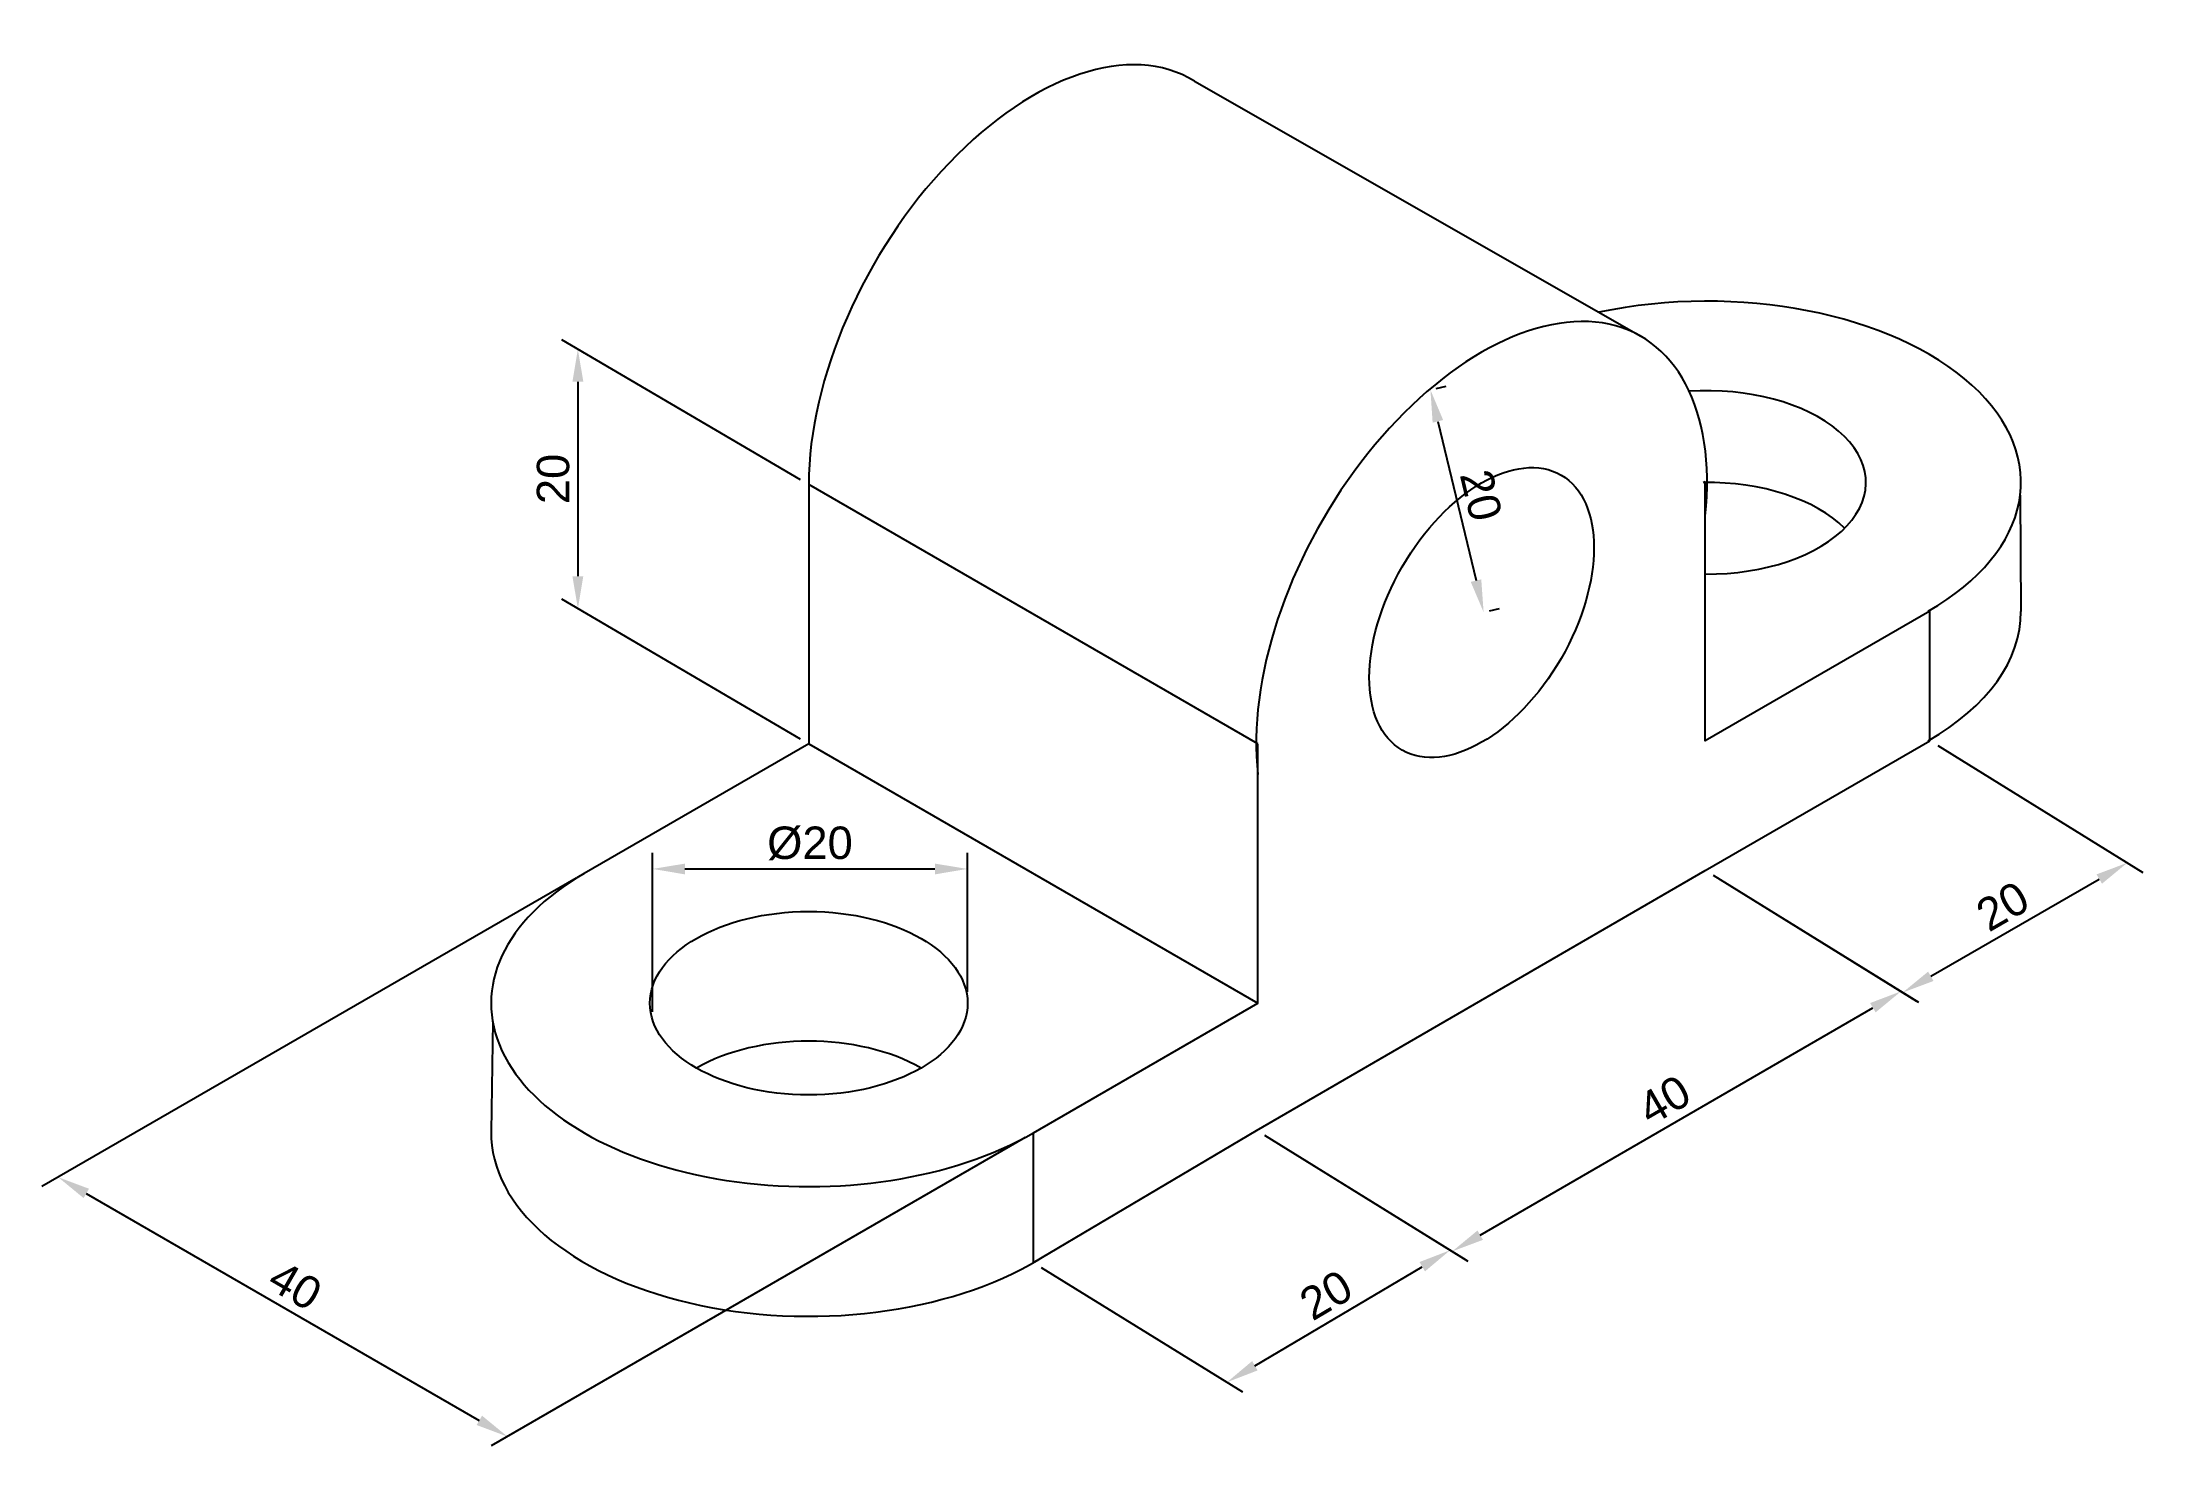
# Model space of a CAD drawing. Header units: millimetres. Extents: x 2820 to 2982, y 1642 to 1751.
import ezdxf

# ---------------------------------------------------------------- set-up
doc = ezdxf.new("R2010")
doc.units = ezdxf.units.MM
doc.styles.get("Standard").update_dxf_attribs({"font": 'arial.ttf'})
doc.dimstyles.new('ISO-25', dxfattribs={"dimtxt": 2.5, "dimasz": 2.5, "dimexe": 1.25, "dimexo": 0.625, "dimtad": 1, "dimtxsty": 'Standard', "dimcen": 2.5, "dimadec": 0, "dimazin": 0, "dimtfac": 1, "dimtmove": 0, "dimatfit": 3, "dimfxl": 1, "dimarcsym": 0})

# ---------------------------------------------------------------- blocks, each defined once
blk = doc.blocks.new('*D1')
at = {"color": 0, "lineweight": -2, "transparency": 16777216}
for p, q in [((2949.01, 1686.39), (2964.7, 1676.69)), ((2931.05, 1658.64), (2961.33, 1676.18)), ((2914.4, 1666.34), (2930.09, 1656.64))]:
    blk.add_line(p, q, dxfattribs=at)
at = {"color": 0, "transparency": 16777216}
for points in [[(2961.12, 1676.54), (2961.54, 1675.82), (2963.5, 1677.44)], [(2930.84, 1659), (2931.26, 1658.28), (2928.89, 1657.39)]]:
    blk.add_solid(points, dxfattribs=at)
at = {"layer": 'Defpoints', "color": 0, "transparency": 16777216}
for p in [(2948.41, 1686.76), (2963.5, 1677.44), (2913.8, 1666.71)]:
    blk.add_point(p, dxfattribs=at)
at = {"color": 0, "transparency": 16777216, "insert": (2945.24, 1669.06), "char_height": 2.5, "attachment_point": 5, "rotation": 30.0838}
blk.add_mtext('40', dxfattribs=at)
blk = doc.blocks.new('*D2')
at = {"color": 0, "lineweight": -2, "transparency": 16777216}
for p, q in [((2914.4, 1666.34), (2929.93, 1656.74)), ((2897.19, 1656.15), (2912.72, 1646.55)), ((2913.67, 1648.57), (2926.58, 1656.21))]:
    blk.add_line(p, q, dxfattribs=at)
at = {"color": 0, "transparency": 16777216}
for points in [[(2926.37, 1656.57), (2926.79, 1655.85), (2928.73, 1657.48)], [(2913.46, 1648.93), (2913.88, 1648.21), (2911.52, 1647.3)]]:
    blk.add_solid(points, dxfattribs=at)
at = {"layer": 'Defpoints', "color": 0, "transparency": 16777216}
for p in [(2913.8, 1666.71), (2896.59, 1656.52), (2928.73, 1657.48)]:
    blk.add_point(p, dxfattribs=at)
at = {"color": 0, "transparency": 16777216, "insert": (2919.16, 1654.02), "char_height": 2.5, "attachment_point": 5, "rotation": 30.6151}
blk.add_mtext('20', dxfattribs=at)
blk = doc.blocks.new('*D3')
at = {"color": 0, "lineweight": -2, "transparency": 16777216}
for p, q in [((2966.33, 1696.39), (2982.16, 1686.61)), ((2949.01, 1686.39), (2964.84, 1676.61)), ((2965.8, 1678.6), (2978.79, 1686.1))]:
    blk.add_line(p, q, dxfattribs=at)
at = {"color": 0, "transparency": 16777216}
for points in [[(2978.58, 1686.46), (2979, 1685.74), (2980.95, 1687.35)], [(2965.59, 1678.96), (2966.01, 1678.24), (2963.63, 1677.35)]]:
    blk.add_solid(points, dxfattribs=at)
at = {"layer": 'Defpoints', "color": 0, "transparency": 16777216}
for p in [(2965.73, 1696.76), (2948.41, 1686.76), (2980.95, 1687.35)]:
    blk.add_point(p, dxfattribs=at)
at = {"color": 0, "transparency": 16777216, "insert": (2971.34, 1684), "char_height": 2.5, "attachment_point": 5, "rotation": 30}
blk.add_mtext('20', dxfattribs=at)
blk = doc.blocks.new('*D4')
at = {"color": 0, "lineweight": -2, "transparency": 16777216}
for p, q in [((2927.66, 1723.93), (2928.42, 1724.11)), ((2927.79, 1721.39), (2930.73, 1709.11)), ((2931.77, 1706.79), (2932.53, 1706.97))]:
    blk.add_line(p, q, dxfattribs=at)
at = {"color": 0, "transparency": 16777216}
for points in [[(2928.19, 1721.49), (2927.38, 1721.29), (2927.21, 1723.82)], [(2931.13, 1709.21), (2930.32, 1709.01), (2931.31, 1706.68)]]:
    blk.add_solid(points, dxfattribs=at)
at = {"layer": 'Defpoints', "color": 0, "transparency": 16777216}
for p in [(2927.05, 1723.78), (2931.16, 1706.64), (2931.31, 1706.68)]:
    blk.add_point(p, dxfattribs=at)
at = {"color": 0, "transparency": 16777216, "insert": (2931.11, 1715.69), "char_height": 2.5, "attachment_point": 5, "rotation": 283.471}
blk.add_mtext('20', dxfattribs=at)
blk = doc.blocks.new('*D5')
at = {"color": 0, "lineweight": -2, "transparency": 16777216}
for p, q in [((2867.22, 1675.87), (2867.22, 1688.13)), ((2869.72, 1686.88), (2889, 1686.88)), ((2891.5, 1677.41), (2891.5, 1688.13))]:
    blk.add_line(p, q, dxfattribs=at)
at = {"color": 0, "transparency": 16777216}
for points in [[(2869.72, 1687.29), (2869.72, 1686.46), (2867.22, 1686.88)], [(2889, 1687.29), (2889, 1686.46), (2891.5, 1686.88)]]:
    blk.add_solid(points, dxfattribs=at)
at = {"layer": 'Defpoints', "color": 0, "transparency": 16777216}
for p in [(2891.5, 1686.88), (2891.5, 1676.78), (2867.22, 1675.24)]:
    blk.add_point(p, dxfattribs=at)
at = {"color": 0, "transparency": 16777216, "insert": (2879.36, 1688.85), "char_height": 2.5, "attachment_point": 5}
blk.add_mtext('%%C20', dxfattribs=at)
blk = doc.blocks.new('*D6')
at = {"color": 0, "lineweight": -2, "transparency": 16777216}
for p, q in [((2861.32, 1686.16), (2820.13, 1662.39)), ((2895.96, 1666.16), (2854.78, 1642.39)), ((2823.55, 1661.86), (2853.86, 1644.36))]:
    blk.add_line(p, q, dxfattribs=at)
at = {"color": 0, "transparency": 16777216}
for points in [[(2823.76, 1662.22), (2823.34, 1661.5), (2821.38, 1663.11)], [(2854.07, 1644.72), (2853.65, 1644), (2856.03, 1643.11)]]:
    blk.add_solid(points, dxfattribs=at)
at = {"layer": 'Defpoints', "color": 0, "transparency": 16777216}
for p in [(2861.94, 1686.52), (2896.59, 1666.52), (2856.03, 1643.11)]:
    blk.add_point(p, dxfattribs=at)
at = {"color": 0, "transparency": 16777216, "insert": (2839.66, 1654.75), "char_height": 2.5, "attachment_point": 5, "rotation": 330}
blk.add_mtext('40', dxfattribs=at)
blk = doc.blocks.new('*D7')
at = {"color": 0, "lineweight": -2, "transparency": 16777216}
for p, q in [((2878.64, 1716.89), (2860.21, 1727.68)), ((2861.46, 1724.45), (2861.46, 1709.45)), ((2878.64, 1696.89), (2860.21, 1707.68))]:
    blk.add_line(p, q, dxfattribs=at)
at = {"color": 0, "transparency": 16777216}
for points in [[(2861.04, 1724.45), (2861.88, 1724.45), (2861.46, 1726.95)], [(2861.04, 1709.45), (2861.88, 1709.45), (2861.46, 1706.95)]]:
    blk.add_solid(points, dxfattribs=at)
at = {"layer": 'Defpoints', "color": 0, "transparency": 16777216}
for p in [(2879.26, 1716.52), (2861.46, 1706.95), (2879.26, 1696.52)]:
    blk.add_point(p, dxfattribs=at)
at = {"color": 0, "transparency": 16777216, "insert": (2859.56, 1716.95), "char_height": 2.5, "attachment_point": 5, "rotation": 90}
blk.add_mtext('20', dxfattribs=at)

msp = doc.modelspace()

# ---------------------------------------------------------------- linework, layer by layer
msp.add_line((2854.892, 1675.113), (2854.771, 1666.642))
for points in [[(2909.025, 1747.623), (2943.423, 1727.956)], [(2913.906, 1696.525), (2879.265, 1716.525), (2879.265, 1696.525), (2861.944, 1686.525)], [(2948.273, 1716.68), (2948.409, 1716.761)], [(2948.342, 1716.721), (2948.411, 1716.682)], [(2965.73, 1696.761), (2965.73, 1706.761), (2948.409, 1696.761), (2948.409, 1716.761)], [(2972.692, 1715.705), (2972.751, 1706.735)], [(2965.594, 1706.761), (2965.73, 1706.683)], [(2879.265, 1696.525), (2913.906, 1676.525)], [(2896.585, 1656.525), (2913.797, 1666.71), (2948.409, 1686.761), (2965.73, 1696.761)], [(2896.585, 1656.525), (2896.585, 1666.525), (2913.906, 1676.525), (2913.906, 1696.525)]]:
    msp.add_lwpolyline(points)
for centre, major_axis, start_param, end_param in [((2896.585, 1726.525), (-12.247, -21.213), 3.1257845, 5.4977871), ((2948.546, 1716.682), (-24.205, 0), 2.3522344, 5.0644951), ((2931.157, 1706.643), (-12.295, -21.296), 2.2307667, 5.6232149), ((2948.546, 1716.682), (-12.247, 0), 1.5596373, 4.824731), ((2948.546, 1709.611), (-12.247, 0), 3.6651914, 4.7346929), ((2948.546, 1706.681), (-24.205, 0), 2.3522344, 3.1454141), ((2879.265, 1676.525), (-24.495, 0), 5.4977871, 8.6393798), ((2879.265, 1666.525), (-12.247, 0), 3.9269908, 5.4977871), ((2879.265, 1666.525), (-24.495, 0), 6.2749113, 8.6640186)]:
    msp.add_ellipse(centre, major_axis=major_axis, ratio=0.5773503, start_param=start_param, end_param=end_param)
for centre, major_axis in [((2931.157, 1706.643), (-6.124, -10.607)), ((2879.265, 1676.525), (-12.247, 0))]:
    msp.add_ellipse(centre, major_axis=major_axis, ratio=0.5773503)

# ---------------------------------------------------------------- dimensions: what is measured, and where the dimension line sits
dim = msp.add_linear_dim(base=(2861.461, 1706.947), p1=(2879.265, 1716.525), p2=(2879.265, 1696.525), angle=90, dimstyle='ISO-25')
dim.commit()
dim.dimension.update_dxf_attribs({"geometry": '*D7', "text_midpoint": (2859.56, 1716.947)})
dim = msp.add_aligned_dim(p1=(2927.052, 1723.783), p2=(2931.157, 1706.643), distance=0.158, text='20', dimstyle='ISO-25')
dim.commit()
dim.dimension.update_dxf_attribs({"geometry": '*D4', "text_midpoint": (2931.108, 1715.692)})
for p1, p2, distance, picture, middle in [((2948.409, 1686.761), (2965.73, 1696.761), -15.761, '*D3', (2971.343, 1683.998)), ((2913.797, 1666.71), (2948.409, 1686.761), -15.632, '*D1', (2945.238, 1669.056)), ((2861.944, 1686.525), (2896.585, 1666.525), -40.56, '*D6', (2839.655, 1654.754)), ((2896.585, 1656.525), (2913.797, 1666.71), -15.548, '*D2', (2919.156, 1654.024))]:
    dim = msp.add_aligned_dim(p1=p1, p2=p2, distance=distance, dimstyle='ISO-25')
    dim.commit()
    dim.dimension.update_dxf_attribs({"geometry": picture, "text_midpoint": middle})
dim = msp.add_linear_dim(base=(2891.504, 1686.878), p1=(2867.22, 1675.243), p2=(2891.504, 1676.783), text='%%C20', dimstyle='ISO-25')
dim.commit()
dim.dimension.update_dxf_attribs({"geometry": '*D5', "text_midpoint": (2879.362, 1688.849)})

doc.saveas('drawing.dxf')
